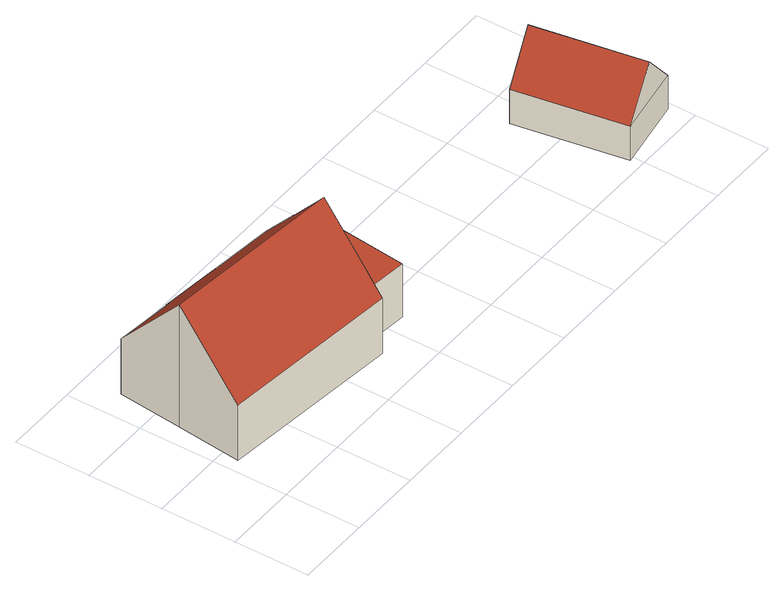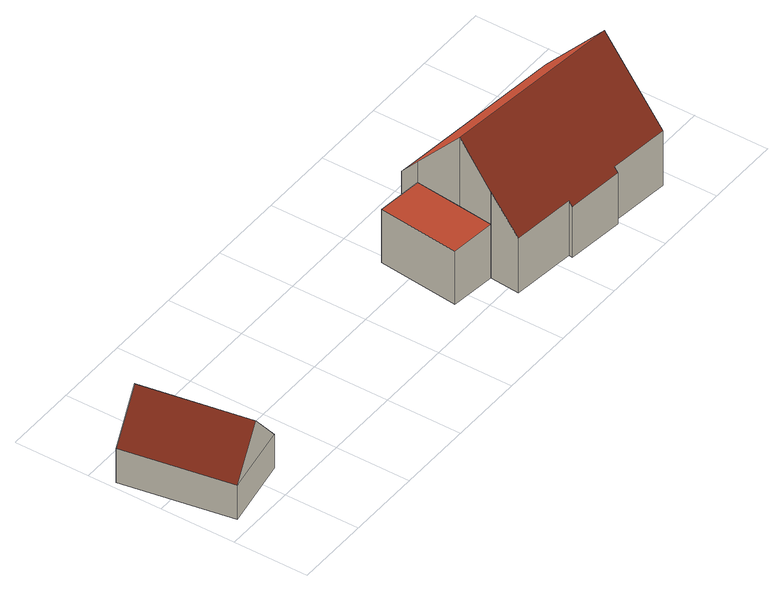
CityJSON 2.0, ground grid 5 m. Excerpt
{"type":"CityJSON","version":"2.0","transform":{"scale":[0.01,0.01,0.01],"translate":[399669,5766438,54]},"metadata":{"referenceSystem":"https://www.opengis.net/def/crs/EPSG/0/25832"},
"CityObjects":{
"building1":{"type":"Building","attributes":{"Gemeindeschluessel":"05566004","Geometrietyp2DReferenz":"3000","function":"31001_1000"},"address":[{"country":"Germany","locality":"Altenberge","thoroughfareNumber":"16","thoroughfareName":"Hansell"}],"children":["building1-1","building1-2"]},
"building1-1":{"type":"BuildingPart","attributes":{"roofType":"1000","measuredHeight":3.92},"parents":["building1"],"geometry":[{"type":"Solid","lod":"2","boundaries":[[[[0,1,2,3]],[[4,5,1,0]],[[6,7,5,4]],[[8,9,7,6]],[[6,4,0,3,10,8]],[[1,5,7,9,11,2]],[[11,10,3,2]],[[9,8,10,11]]]],"semantics":{"surfaces":[{"type":"WallSurface"},{"type":"RoofSurface"},{"type":"GroundSurface"},{"type":"ClosureSurface"}],"values":[[0,0,0,0,1,2,3,3]]}}]},
"building1-2":{"type":"BuildingPart","attributes":{"roofType":"3100","measuredHeight":9},"parents":["building1"],"geometry":[{"type":"Solid","lod":"2","boundaries":[[[[12,13,14,15]],[[16,17,13,12]],[[18,19,17,16]],[[20,21,19,18]],[[22,23,21,20]],[[24,25,23,22]],[[26,27,25,24]],[[28,29,27,26]],[[30,1,29,28]],[[31,3,2,1,30]],[[9,8,32]],[[15,14,9,32]],[[31,30,28,26,24,22,20,18,16,33]],[[12,15,32,33,16]],[[13,17,19,21,23,25,27,29,1,2,11,9,14]],[[3,31,33,10]],[[2,3,10,11]],[[8,10,33,32]],[[10,8,9,11]]]],"semantics":{"surfaces":[{"type":"WallSurface"},{"type":"RoofSurface"},{"type":"GroundSurface"},{"type":"ClosureSurface"}],"values":[[0,0,0,0,0,0,0,0,0,0,0,0,1,1,2,0,3,0,3]]}}]},
"building2":{"type":"Building","attributes":{"Gemeindeschluessel":"05566004","Geometrietyp2DReferenz":"3000","function":"31001_1310","roofType":"3100","measuredHeight":5.39},"geometry":[{"type":"Solid","lod":"2","boundaries":[[[[34,35,36,37]],[[38,39,35,34]],[[40,41,39,38]],[[37,36,41,40]],[[34,42,38]],[[40,43,37]],[[37,43,42,34]],[[38,42,43,40]],[[35,39,41,36]]]],"semantics":{"surfaces":[{"type":"WallSurface"},{"type":"RoofSurface"},{"type":"GroundSurface"}],"values":[[0,0,0,0,0,0,1,1,2]]}}]}
},
"vertices":[
[1347,896,482],[1347,896,90],[1345,897,90],[1345,897,482],[1650,864,482],[1650,864,90],[1591,318,482],[1591,318,90],[1284,351,482],[1284,351,90],[1319,664,482],[1319,664,90],
[48,362,494],[48,362,90],[1270,230,90],[1270,230,494],[95,796,990],[95,796,90],[141,1230,494],[141,1230,90],[552,1186,494],[552,1186,90],[555,1213,463],[555,1213,90],[941,1171,463],[941,1171,90],[938,1144,494],[938,1144,90],[1367,1098,494],[1367,1098,90],[1347,896,724],[1345,897,724],[1284,351,632],[1319,664,990],
[3956,159,295],[3956,159,46],[3827,900,46],[3827,900,295],[3475,76,295],[3475,76,46],[3347,816,295],[3347,816,46],[3715,117,584],[3587,858,584]
]}
